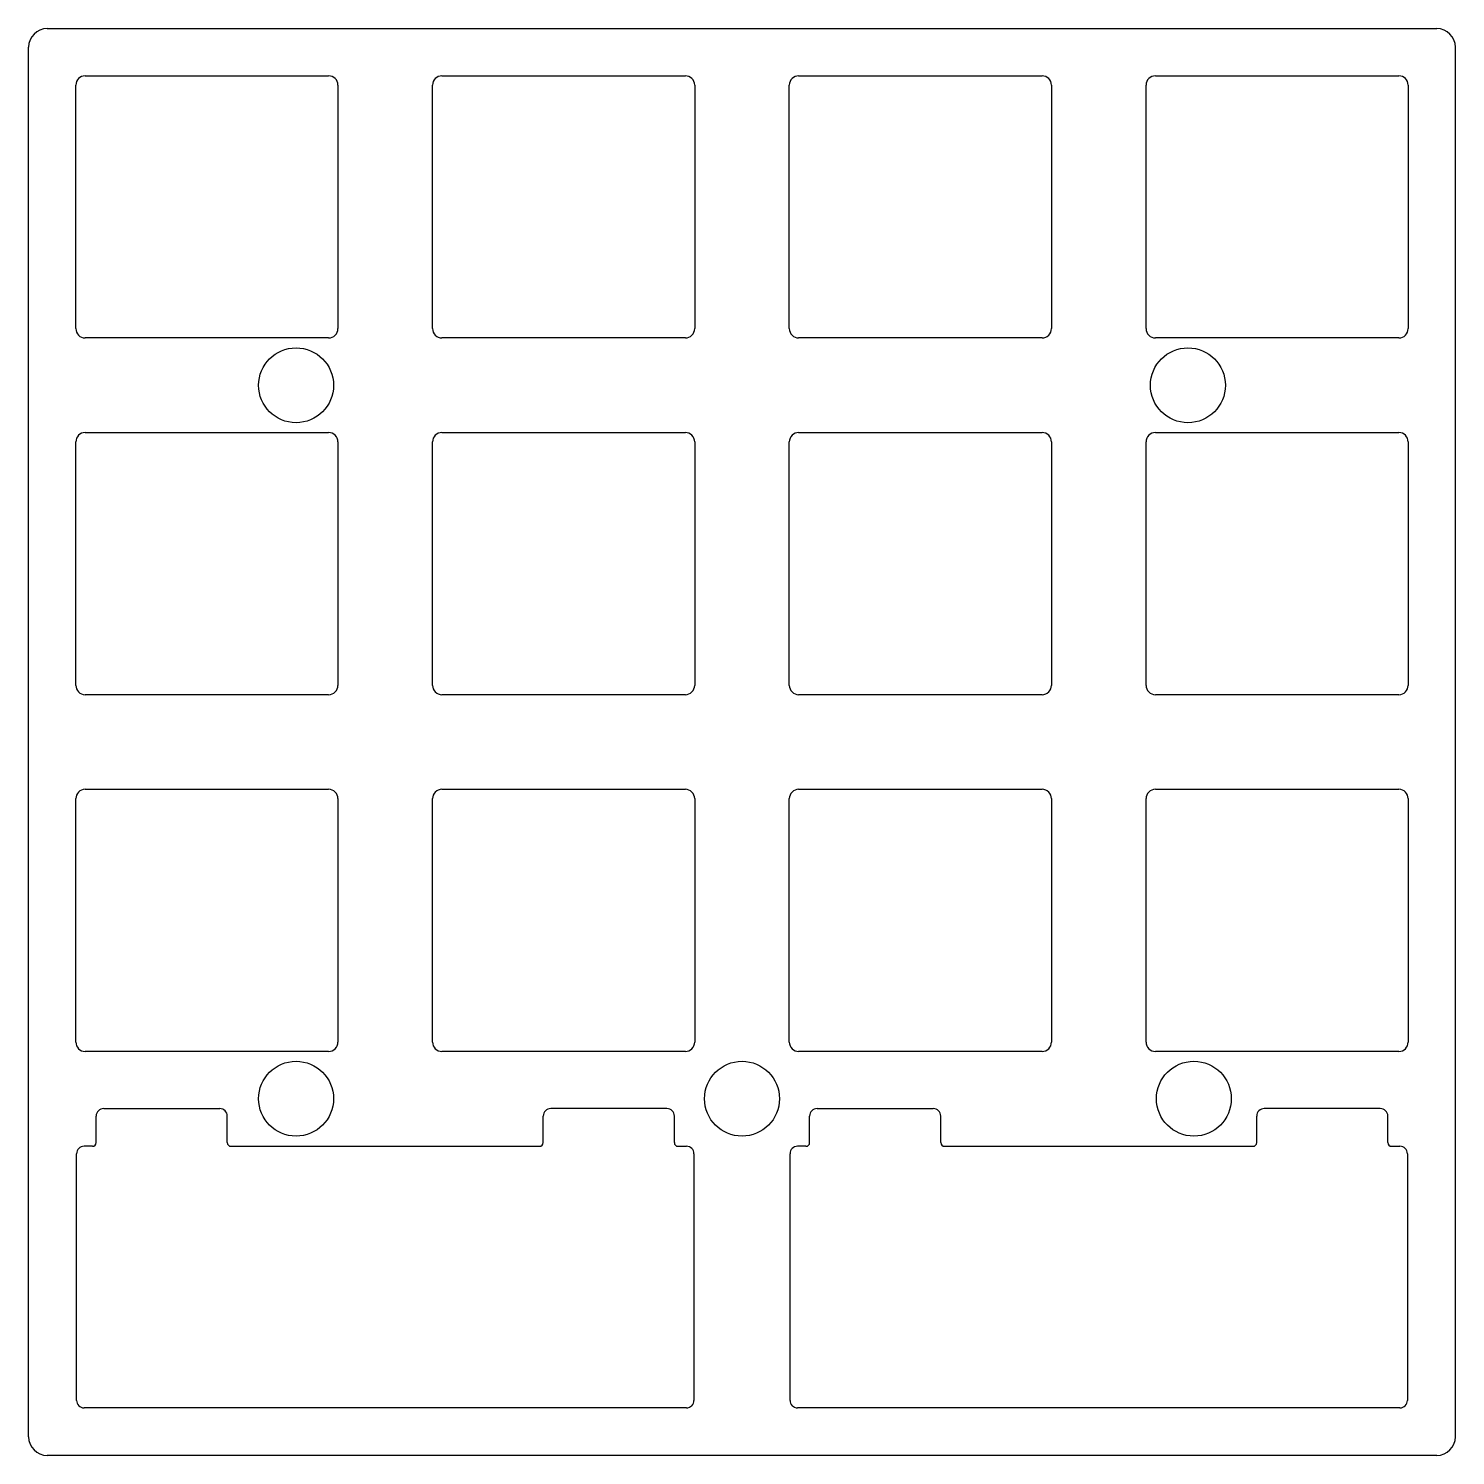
# Model space of a CAD drawing. Extents: x 25.4 to 101.6, y -101.6 to -25.4.
import ezdxf

# ---------------------------------------------------------------- set-up
doc = ezdxf.new("R2010")
doc.units = 0
doc.layers.add('BLACK', color=7, linetype='CONTINUOUS')

msp = doc.modelspace()

# ---------------------------------------------------------------- linework, layer by layer
at = {"layer": 'BLACK', "linetype": 'CONTINUOUS'}
for p, q in [((26.4, -25.4), (100.6, -25.4)), ((25.4, -100.6), (25.4, -26.4)), ((101.6, -100.6), (101.6, -26.4)), ((28.425, -27.925), (41.425, -27.925)), ((47.475, -27.925), (60.475, -27.925)), ((66.525, -27.925), (79.525, -27.925)), ((85.575, -27.925), (98.575, -27.925)), ((27.925, -41.425), (27.925, -28.425)), ((41.925, -28.425), (41.925, -41.425)), ((46.975, -41.425), (46.975, -28.425)), ((60.975, -28.425), (60.975, -41.425)), ((66.025, -41.425), (66.025, -28.425)), ((80.025, -28.425), (80.025, -41.425)), ((85.075, -41.425), (85.075, -28.425)), ((99.075, -28.425), (99.075, -41.425)), ((41.425, -41.925), (28.425, -41.925)), ((60.475, -41.925), (47.475, -41.925)), ((79.525, -41.925), (66.525, -41.925)), ((98.575, -41.925), (85.575, -41.925)), ((28.425, -46.975), (41.425, -46.975)), ((47.475, -46.975), (60.475, -46.975)), ((66.525, -46.975), (79.525, -46.975)), ((85.575, -46.975), (98.575, -46.975)), ((27.925, -60.475), (27.925, -47.475)), ((41.925, -47.475), (41.925, -60.475)), ((46.975, -60.475), (46.975, -47.475)), ((60.975, -47.475), (60.975, -60.475)), ((66.025, -60.475), (66.025, -47.475)), ((80.025, -47.475), (80.025, -60.475)), ((85.075, -60.475), (85.075, -47.475)), ((99.075, -47.475), (99.075, -60.475)), ((41.425, -60.975), (28.425, -60.975)), ((60.475, -60.975), (47.475, -60.975)), ((79.525, -60.975), (66.525, -60.975)), ((98.575, -60.975), (85.575, -60.975)), ((28.425, -66.025), (41.425, -66.025)), ((47.475, -66.025), (60.475, -66.025)), ((66.525, -66.025), (79.525, -66.025)), ((85.575, -66.025), (98.575, -66.025)), ((27.925, -79.525), (27.925, -66.525)), ((41.925, -66.525), (41.925, -79.525)), ((46.975, -79.525), (46.975, -66.525)), ((60.975, -66.525), (60.975, -79.525)), ((66.025, -79.525), (66.025, -66.525)), ((80.025, -66.525), (80.025, -79.525)), ((85.075, -79.525), (85.075, -66.525)), ((99.075, -66.525), (99.075, -79.525)), ((41.425, -80.025), (28.425, -80.025)), ((60.475, -80.025), (47.475, -80.025)), ((79.525, -80.025), (66.525, -80.025)), ((98.575, -80.025), (85.575, -80.025)), ((29.012, -84.89), (29.012, -83.475)), ((29.412, -83.075), (35.612, -83.075)), ((36.012, -84.89), (36.012, -83.475)), ((52.888, -84.89), (52.888, -83.475)), ((59.488, -83.075), (53.288, -83.075)), ((59.888, -84.89), (59.888, -83.475)), ((67.112, -84.89), (67.112, -83.475)), ((67.512, -83.075), (73.712, -83.075)), ((74.112, -84.89), (74.112, -83.475)), ((90.988, -84.89), (90.988, -83.475)), ((97.588, -83.075), (91.388, -83.075)), ((97.988, -84.89), (97.988, -83.475)), ((28.812, -85.09), (28.365, -85.09)), ((36.212, -85.09), (52.688, -85.09)), ((60.088, -85.09), (60.535, -85.09)), ((66.912, -85.09), (66.465, -85.09)), ((74.312, -85.09), (90.788, -85.09)), ((98.188, -85.09), (98.635, -85.09)), ((27.965, -98.66), (27.965, -85.49)), ((60.935, -85.49), (60.935, -98.66)), ((66.065, -98.66), (66.065, -85.49)), ((99.035, -85.49), (99.035, -98.66)), ((60.535, -99.06), (28.365, -99.06)), ((98.635, -99.06), (66.465, -99.06)), ((100.6, -101.6), (26.4, -101.6))]:
    msp.add_line(p, q, dxfattribs=at)
at = {"layer": 'BLACK'}
for centre in [(39.6875, -44.45), (87.3125, -44.45), (39.6875, -82.55), (63.5, -82.55), (87.63, -82.55)]:
    msp.add_circle(centre, 1.999999, dxfattribs=at)
for centre, radius, start, end in [((26.4, -26.4), 1, 90, 180), ((100.6, -26.4), 1, 0, 90), ((28.425, -28.425), 0.5, 90, 180), ((41.424999, -28.425001), 0.500001, 0.00011459, 89.99988541), ((47.475, -28.425), 0.5, 90, 180), ((60.474999, -28.425001), 0.500001, 0.00011459, 89.99988541), ((66.525, -28.425), 0.5, 90, 180), ((79.524999, -28.425001), 0.500001, 0.00011459, 89.99988541), ((85.575, -28.425), 0.5, 90, 180), ((98.574999, -28.425001), 0.500001, 0.00011459, 89.99988541), ((28.425, -41.425), 0.5, -180, -90), ((41.424999, -41.424999), 0.500001, -89.99988541, -0.00011459), ((47.475, -41.425), 0.5, -180, -90), ((60.474999, -41.424999), 0.500001, -89.99988541, -0.00011459), ((66.525, -41.425), 0.5, -180, -90), ((79.524999, -41.424999), 0.500001, -89.99988541, -0.00011459), ((85.575, -41.425), 0.5, -180, -90), ((98.574999, -41.424999), 0.500001, -89.99988541, -0.00011459), ((28.425, -47.475), 0.5, 90, 180), ((41.424999, -47.475001), 0.500001, 0.00011459, 89.99988541), ((47.475, -47.475), 0.5, 90, 180), ((60.474999, -47.475001), 0.500001, 0.00011459, 89.99988541), ((66.525, -47.475), 0.5, 90, 180), ((79.524999, -47.475001), 0.500001, 0.00011459, 89.99988541), ((85.575, -47.475), 0.5, 90, 180), ((98.574999, -47.475001), 0.500001, 0.00011459, 89.99988541), ((28.425, -60.475), 0.5, -180, -90), ((41.424999, -60.474999), 0.500001, -89.99988541, -0.00011459), ((47.475, -60.475), 0.5, -180, -90), ((60.474999, -60.474999), 0.500001, -89.99988541, -0.00011459), ((66.525, -60.475), 0.5, -180, -90), ((79.524999, -60.474999), 0.500001, -89.99988541, -0.00011459), ((85.575, -60.475), 0.5, -180, -90), ((98.574999, -60.474999), 0.500001, -89.99988541, -0.00011459), ((28.425, -66.525), 0.5, 90, 180), ((41.424999, -66.525001), 0.500001, 0.00011459, 89.99988541), ((47.475, -66.525), 0.5, 90, 180), ((60.474999, -66.525001), 0.500001, 0.00011459, 89.99988541), ((66.525, -66.525), 0.5, 90, 180), ((79.524999, -66.525001), 0.500001, 0.00011459, 89.99988541), ((85.575, -66.525), 0.5, 90, 180), ((98.574999, -66.525001), 0.500001, 0.00011459, 89.99988541), ((28.425, -79.525), 0.5, -180, -90), ((41.424999, -79.524999), 0.500001, -89.99988541, -0.00011459), ((47.475, -79.525), 0.5, -180, -90), ((60.474999, -79.524999), 0.500001, -89.99988541, -0.00011459), ((66.525, -79.525), 0.5, -180, -90), ((79.524999, -79.524999), 0.500001, -89.99988541, -0.00011459), ((85.575, -79.525), 0.5, -180, -90), ((98.574999, -79.524999), 0.500001, -89.99988541, -0.00011459), ((29.412, -83.475), 0.4, 90, 180), ((35.612, -83.475), 0.4, 0, 90), ((53.287999, -83.474999), 0.399999, -270.00014324, -179.99985676), ((59.488001, -83.474999), 0.399999, -0.00014324, 90.00014324), ((67.512, -83.475), 0.4, 90, 180), ((73.712, -83.475), 0.4, 0, 90), ((91.387999, -83.474999), 0.399999, -270.00014324, -179.99985676), ((97.588001, -83.474999), 0.399999, -0.00014324, 90.00014324), ((28.365, -85.49), 0.4, 90, 180), ((28.812, -84.89), 0.2, -90, 0), ((36.212, -84.89), 0.2, -180, -90), ((52.687999, -84.889999), 0.200001, -89.99971352, -0.00028648), ((60.088005, -84.889995), 0.200005, -179.99856764, -90.00143236), ((60.535001, -85.489999), 0.399999, -0.00014324, 90.00014324), ((66.465, -85.49), 0.4, 90, 180), ((66.912, -84.89), 0.2, -90, 0), ((74.312, -84.89), 0.2, -180, -90), ((90.787999, -84.889999), 0.200001, -89.99971352, -0.00028648), ((98.188005, -84.889995), 0.200005, -179.99856764, -90.00143236), ((98.635001, -85.489999), 0.399999, -0.00014324, 90.00014324), ((28.365, -98.66), 0.4, -180, -90), ((60.535001, -98.660001), 0.399999, -90.00014324, 0.00014324), ((66.465, -98.66), 0.4, -180, -90), ((98.635001, -98.660001), 0.399999, -90.00014324, 0.00014324), ((26.4, -100.6), 1, -180, -90), ((100.6, -100.6), 1, -90, 0)]:
    msp.add_arc(centre, radius, start, end, dxfattribs=at)

doc.saveas('drawing.dxf')
